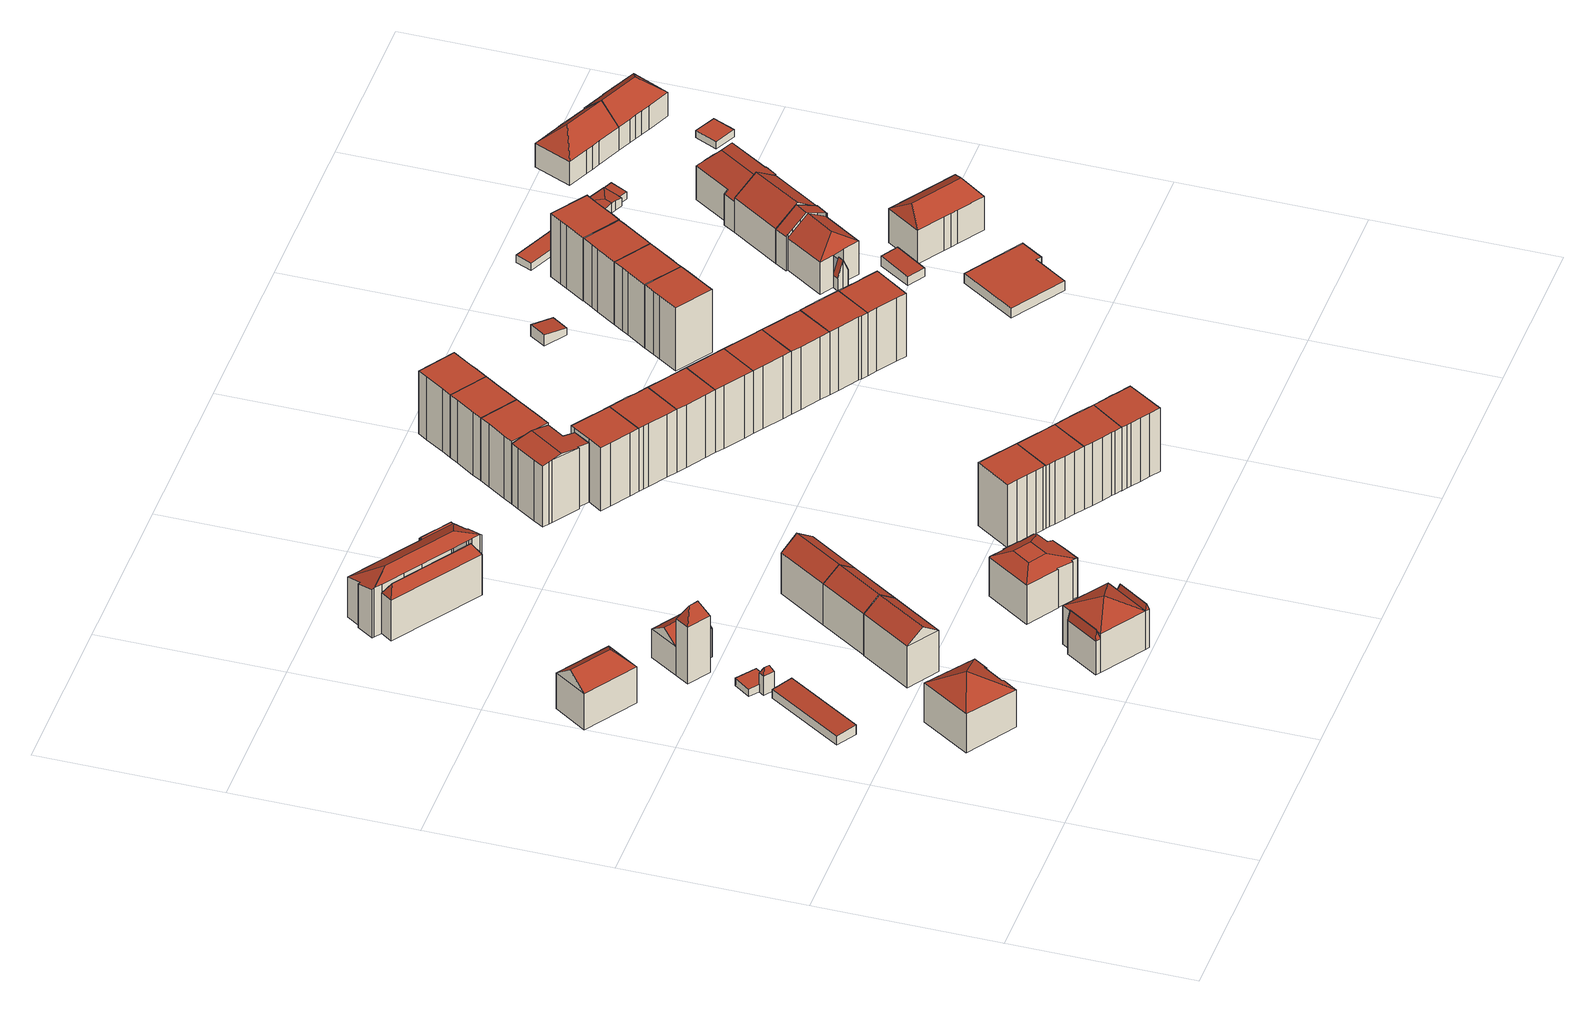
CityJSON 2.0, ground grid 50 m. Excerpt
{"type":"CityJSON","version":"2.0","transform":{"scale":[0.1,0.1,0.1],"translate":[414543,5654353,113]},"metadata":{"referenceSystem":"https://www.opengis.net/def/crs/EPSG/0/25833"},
"CityObjects":{
"building1":{"type":"Building","attributes":{"Dachtyp_tdc":"tdcFreeFormRoof","Gemeindeschluessel":14612000,"Dachneigung":30.9,"QualitaetDacherkennung":76,"Geometrietyp2DReferenz":"3000","measuredHeight":17.16,"function":"31001_9998","roofType":"5000"},"geometry":[{"type":"Solid","lod":"2","boundaries":[[[[0,1,2,3]],[[1,4,5,2]],[[4,6,7,5]],[[6,8,9,7]],[[8,10,11,9]],[[10,12,13,11]],[[12,14,15,13]],[[14,0,3,15]],[[16,14,12,10,8,6,4]],[[14,16,0]],[[16,1,0]],[[16,4,1]],[[3,2,5,7,9,11,13,15]]]],"semantics":{"surfaces":[{"type":"WallSurface"},{"type":"RoofSurface"},{"type":"GroundSurface"}],"values":[[0,0,0,0,0,0,0,0,1,1,1,1,2]]}}]},
"building2":{"type":"Building","attributes":{"Dachtyp_tdc":"tdcPolyFlatRoof","Gemeindeschluessel":14612000,"Dachneigung":4.41,"QualitaetDacherkennung":68,"Geometrietyp2DReferenz":"3000","measuredHeight":3.11,"function":"31001_2463","roofType":"2100"},"geometry":[{"type":"Solid","lod":"2","boundaries":[[[[17,18,19,20]],[[18,21,22,19]],[[21,23,24,22]],[[23,17,20,24]],[[23,21,18,17]],[[20,19,22,24]]]],"semantics":{"surfaces":[{"type":"WallSurface"},{"type":"RoofSurface"},{"type":"GroundSurface"}],"values":[[0,0,0,0,1,2]]}}]},
"building3":{"type":"Building","attributes":{"Dachtyp_tdc":"tdcHipAndGableRoof","Gemeindeschluessel":14612000,"Dachneigung":37.86,"QualitaetDacherkennung":74,"Geometrietyp2DReferenz":"3000","measuredHeight":15.41,"function":"31001_9998","roofType":"5000"},"geometry":[{"type":"Solid","lod":"2","boundaries":[[[[25,26,27,28]],[[26,29,30,27]],[[29,31,32,30]],[[31,25,28,32]],[[29,26,33]],[[28,27,30,32]],[[25,31,34]],[[26,25,34,33]],[[31,29,33,34]]]],"semantics":{"surfaces":[{"type":"WallSurface"},{"type":"RoofSurface"},{"type":"GroundSurface"}],"values":[[0,0,0,0,1,2,0,1,1]]}}]},
"building4":{"type":"Building","attributes":{"Gemeindeschluessel":14612000,"Geometrietyp2DReferenz":"3000","function":"31001_9998","roofType":"9999"},"children":["building4-1","building4-2"]},
"building4-1":{"type":"BuildingPart","attributes":{"Dachtyp_tdc":"tdcFreeFormRoof","Dachneigung":64.5,"QualitaetDacherkennung":13,"Geometrietyp2DReferenz":"3000","measuredHeight":7.84,"roofType":"5000"},"parents":["building4"],"geometry":[{"type":"MultiSurface","lod":"2","boundaries":[[[35,36,37,38,39]],[[36,40,41,37]],[[40,42,43,44,41]],[[45,42,40]],[[46,45,40,36]],[[46,36,35]],[[45,46,35,42]],[[38,37,41,44]]],"semantics":{"surfaces":[{"type":"WallSurface"},{"type":"RoofSurface"},{"type":"GroundSurface"}],"values":[0,0,0,1,1,1,1,2]}}]},
"building4-2":{"type":"BuildingPart","attributes":{"Dachtyp_tdc":"tdcPolyFlatRoof","Dachneigung":0,"QualitaetDacherkennung":71,"Geometrietyp2DReferenz":"3000","measuredHeight":2.32,"roofType":"1000"},"parents":["building4"],"geometry":[{"type":"MultiSurface","lod":"2","boundaries":[[[47,48,49,50]],[[47,51,43,39,48]],[[49,38,44,52,50]],[[48,39,38,49]],[[43,51,52,44]],[[51,47,50,52]]],"semantics":{"surfaces":[{"type":"WallSurface"},{"type":"RoofSurface"},{"type":"GroundSurface"}],"values":[0,1,2,0,0,0]}}]},
"building5":{"type":"Building","attributes":{"Dachtyp_tdc":"tdcGableRoof","Gemeindeschluessel":14612000,"Dachneigung":35.17,"QualitaetDacherkennung":90,"Geometrietyp2DReferenz":"3000","measuredHeight":16.55,"function":"31001_9998","roofType":"3100"},"geometry":[{"type":"Solid","lod":"2","boundaries":[[[[53,54,55,56]],[[54,57,58,55]],[[57,59,60,58]],[[59,53,56,60]],[[57,54,61]],[[53,59,62]],[[54,53,62,61]],[[59,57,61,62]],[[56,55,58,60]]]],"semantics":{"surfaces":[{"type":"WallSurface"},{"type":"RoofSurface"},{"type":"GroundSurface"}],"values":[[0,0,0,0,0,0,1,1,2]]}}]},
"building6":{"type":"Building","attributes":{"Gemeindeschluessel":14612000,"Geometrietyp2DReferenz":"3000","function":"31001_9998","roofType":"9999"},"children":["building6-1","building6-2"]},
"building6-1":{"type":"BuildingPart","attributes":{"Dachtyp_tdc":"tdcFreeFormRoof","Dachneigung":63.28,"QualitaetDacherkennung":1,"Geometrietyp2DReferenz":"3000","measuredHeight":21.97,"roofType":"5000"},"parents":["building6"],"geometry":[{"type":"MultiSurface","lod":"2","boundaries":[[[63,64,65,66,67]],[[64,68,69,65]],[[68,70,71,72,69]],[[73,70,68]],[[74,73,68,64]],[[74,64,63]],[[73,74,63,70]],[[66,65,69,72]]],"semantics":{"surfaces":[{"type":"WallSurface"},{"type":"RoofSurface"},{"type":"GroundSurface"}],"values":[0,0,0,1,1,1,1,2]}}]},
"building6-2":{"type":"BuildingPart","attributes":{"Dachtyp_tdc":"tdcGableRoof","Dachneigung":35.53,"QualitaetDacherkennung":65,"Geometrietyp2DReferenz":"3000","measuredHeight":12.2,"roofType":"3100"},"parents":["building6"],"geometry":[{"type":"MultiSurface","lod":"2","boundaries":[[[75,76,77,78]],[[76,67,66,77]],[[71,79,80,72]],[[79,75,78,80]],[[79,81,82,75]],[[67,76,82,81,71]],[[71,81,79]],[[75,82,76]],[[78,77,66,72,80]]],"semantics":{"surfaces":[{"type":"WallSurface"},{"type":"RoofSurface"},{"type":"GroundSurface"}],"values":[0,0,0,0,1,1,0,0,2]}}]},
"building7":{"type":"Building","attributes":{"Gemeindeschluessel":14612000,"Geometrietyp2DReferenz":"3000","function":"31001_9998","roofType":"9999"},"children":["building7-1","building7-2","building7-3"]},
"building7-1":{"type":"BuildingPart","attributes":{"Dachtyp_tdc":"tdcFreeFormRoof","Dachneigung":71.12,"QualitaetDacherkennung":25,"Geometrietyp2DReferenz":"3000","measuredHeight":13.66,"roofType":"5000"},"parents":["building7"],"geometry":[{"type":"MultiSurface","lod":"2","boundaries":[[[83,84,85,86]],[[84,87,88,85]],[[89,83,86,90]],[[91,87,84]],[[92,91,84,83]],[[83,89,93,92]],[[93,87,91,92]],[[93,89,87]],[[86,85,88,90]]],"semantics":{"surfaces":[{"type":"WallSurface"},{"type":"RoofSurface"},{"type":"GroundSurface"}],"values":[0,0,0,1,1,1,1,0,2]}}]},
"building7-2":{"type":"BuildingPart","attributes":{"Dachtyp_tdc":"tdcTentRoof","Dachneigung":28.01,"QualitaetDacherkennung":53,"Geometrietyp2DReferenz":"3000","measuredHeight":15.88,"roofType":"3500"},"parents":["building7"],"geometry":[{"type":"MultiSurface","lod":"2","boundaries":[[[94,95,96,97]],[[95,89,90,96]],[[98,99,100,88,87]],[[101,102,103,104,105]],[[102,94,97,103]],[[94,102,106]],[[89,95,94,106,87]],[[98,87,106]],[[102,101,98,106]],[[97,96,90,88,100,104,103]]],"semantics":{"surfaces":[{"type":"WallSurface"},{"type":"RoofSurface"},{"type":"GroundSurface"}],"values":[0,0,0,0,0,1,1,1,1,2]}}]},
"building7-3":{"type":"BuildingPart","attributes":{"Dachtyp_tdc":"tdcFreeFormRoof","Dachneigung":73.99,"QualitaetDacherkennung":25,"Geometrietyp2DReferenz":"3000","measuredHeight":13.29,"roofType":"5000"},"parents":["building7"],"geometry":[{"type":"MultiSurface","lod":"2","boundaries":[[[107,108,109,110]],[[108,105,104,109]],[[99,107,110,100]],[[111,112,99,105]],[[111,105,108]],[[112,111,108,107]],[[112,107,99]],[[110,109,104,100]]],"semantics":{"surfaces":[{"type":"WallSurface"},{"type":"RoofSurface"},{"type":"GroundSurface"}],"values":[0,0,0,1,0,1,1,2]}}]},
"building8":{"type":"Building","attributes":{"Dachtyp_tdc":"tdcGableRoof","Gemeindeschluessel":14612000,"Dachneigung":35.35,"QualitaetDacherkennung":90,"Geometrietyp2DReferenz":"3000","measuredHeight":16.43,"function":"31001_9998","roofType":"3100"},"geometry":[{"type":"Solid","lod":"2","boundaries":[[[[113,53,114,115]],[[53,59,116,114]],[[59,117,118,116]],[[117,113,115,118]],[[59,53,62]],[[113,117,119]],[[53,113,119,62]],[[117,59,62,119]],[[115,114,116,118]]]],"semantics":{"surfaces":[{"type":"WallSurface"},{"type":"RoofSurface"},{"type":"GroundSurface"}],"values":[[0,0,0,0,0,0,1,1,2]]}}]},
"building9":{"type":"Building","attributes":{"Dachtyp_tdc":"tdcGableRoof","Gemeindeschluessel":14612000,"Dachneigung":35.23,"QualitaetDacherkennung":90,"Geometrietyp2DReferenz":"3000","measuredHeight":16.43,"function":"31001_9998","roofType":"3100"},"geometry":[{"type":"Solid","lod":"2","boundaries":[[[[120,121,122,118]],[[121,123,124,122]],[[123,113,115,124]],[[113,120,118,115]],[[123,121,125]],[[120,113,119]],[[121,120,119,125]],[[113,123,125,119]],[[118,122,124,115]]]],"semantics":{"surfaces":[{"type":"WallSurface"},{"type":"RoofSurface"},{"type":"GroundSurface"}],"values":[[0,0,0,0,0,0,1,1,2]]}}]},
"building10":{"type":"Building","attributes":{"Gemeindeschluessel":14612000,"Geometrietyp2DReferenz":"3000","function":"31001_9998","roofType":"9999"},"children":["building10-1","building10-2","building10-3"]},
"building10-1":{"type":"BuildingPart","attributes":{"Dachtyp_tdc":"tdcFreeFormRoof","Dachneigung":58.66,"QualitaetDacherkennung":18,"Geometrietyp2DReferenz":"3000","measuredHeight":15.72,"roofType":"5000"},"parents":["building10"],"geometry":[{"type":"MultiSurface","lod":"2","boundaries":[[[126,127,128,129]],[[130,131,132,133]],[[131,126,129,132]],[[134,135,130,127]],[[134,127,126]],[[135,134,126,131]],[[135,131,130]],[[129,128,133,132]]],"semantics":{"surfaces":[{"type":"WallSurface"},{"type":"RoofSurface"},{"type":"GroundSurface"}],"values":[0,0,0,1,1,1,1,2]}}]},
"building10-2":{"type":"BuildingPart","attributes":{"Dachtyp_tdc":"tdcHipRoof","Dachneigung":34.1,"QualitaetDacherkennung":52,"Geometrietyp2DReferenz":"3000","measuredHeight":17.31,"roofType":"3200"},"parents":["building10"],"geometry":[{"type":"MultiSurface","lod":"2","boundaries":[[[136,128,127]],[[136,137,138,128]],[[137,139,140,138]],[[139,141,142,140]],[[141,143,144,142]],[[143,145,146,144]],[[145,147,148,146]],[[147,149,150,151,148]],[[152,153,154,155,156]],[[153,157,158,154]],[[157,159,160,158]],[[159,161,162,160]],[[161,163,133,162]],[[163,130,133]],[[161,159,157,153,152,164]],[[145,143,141,139,137,165]],[[152,149,147,145,165,164]],[[137,136,163,161,164,165]],[[128,138,140,142,144,146,148,151,155,154,158,160,162,133]]],"semantics":{"surfaces":[{"type":"WallSurface"},{"type":"RoofSurface"},{"type":"GroundSurface"}],"values":[0,0,0,0,0,0,0,0,0,0,0,0,0,0,1,1,1,1,2]}}]},
"building10-3":{"type":"BuildingPart","attributes":{"Dachtyp_tdc":"tdcFreeFormRoof","Dachneigung":36.87,"QualitaetDacherkennung":16,"Geometrietyp2DReferenz":"3000","measuredHeight":12.65,"roofType":"5000"},"parents":["building10"],"geometry":[{"type":"MultiSurface","lod":"2","boundaries":[[[166,167,168,169]],[[167,156,155,168]],[[150,166,169,151]],[[156,167,170]],[[167,166,171,170]],[[166,150,171]],[[150,156,170,171]],[[169,168,155,151]]],"semantics":{"surfaces":[{"type":"WallSurface"},{"type":"RoofSurface"},{"type":"GroundSurface"}],"values":[0,0,0,1,1,1,1,2]}}]},
"building11":{"type":"Building","attributes":{"Dachtyp_tdc":"tdcFreeFormRoof","Gemeindeschluessel":14612000,"Dachneigung":19.1,"QualitaetDacherkennung":77,"Geometrietyp2DReferenz":"3000","measuredHeight":14.37,"function":"31001_9998","roofType":"5000"},"geometry":[{"type":"Solid","lod":"2","boundaries":[[[[172,173,174,175]],[[173,176,177,174]],[[176,178,179,177]],[[178,180,181,179]],[[180,182,183,181]],[[182,184,185,183]],[[184,186,187,185]],[[186,188,189,187]],[[188,190,191,189]],[[190,192,193,191]],[[192,194,195,193]],[[194,196,197,195]],[[196,198,199,197]],[[198,200,201,199]],[[200,172,175,201]],[[194,202,203,204,172,200,198,196]],[[205,206,173,172,204]],[[207,184,182,180,178,176,206,205,208]],[[186,207,208,203,202,192,190,188]],[[203,208,205,204]],[[186,184,207]],[[194,192,202]],[[176,173,206]],[[175,174,177,179,181,183,185,187,189,191,193,195,197,199,201]]]],"semantics":{"surfaces":[{"type":"WallSurface"},{"type":"RoofSurface"},{"type":"GroundSurface"}],"values":[[0,0,0,0,0,0,0,0,0,0,0,0,0,0,0,1,1,1,1,1,0,0,0,2]]}}]},
"building12":{"type":"Building","attributes":{"Dachtyp_tdc":"tdcPolyFlatRoof","Gemeindeschluessel":14612000,"Dachneigung":0,"QualitaetDacherkennung":65,"Geometrietyp2DReferenz":"3000","measuredHeight":19.7,"function":"31001_9998","roofType":"1000"},"geometry":[{"type":"Solid","lod":"2","boundaries":[[[[209,210,211,212]],[[210,213,214,211]],[[213,215,216,214]],[[215,217,218,216]],[[217,219,220,218]],[[219,221,222,220]],[[221,223,224,222]],[[223,225,226,224]],[[225,227,228,226]],[[227,209,212,228]],[[227,225,223,221,219,217,215,213,210,209]],[[212,211,214,216,218,220,222,224,226,228]]]],"semantics":{"surfaces":[{"type":"WallSurface"},{"type":"RoofSurface"},{"type":"GroundSurface"}],"values":[[0,0,0,0,0,0,0,0,0,0,1,2]]}}]},
"building13":{"type":"Building","attributes":{"Dachtyp_tdc":"tdcFreeFormRoof","Gemeindeschluessel":14612000,"Dachneigung":10.05,"QualitaetDacherkennung":25,"Geometrietyp2DReferenz":"3000","measuredHeight":19.95,"function":"31001_9998","roofType":"5000"},"geometry":[{"type":"Solid","lod":"2","boundaries":[[[[229,230,231,232]],[[230,233,234,231]],[[233,235,236,234]],[[235,237,238,236]],[[237,239,240,238]],[[239,241,242,240]],[[241,243,244,242]],[[243,245,246,244]],[[245,247,248,246]],[[247,249,250,248]],[[249,251,252,250]],[[251,229,232,252]],[[251,249,253,254,235,233,230,229]],[[253,247,245,243,241,239,237,254]],[[237,235,254]],[[249,247,253]],[[232,231,234,236,238,240,242,244,246,248,250,252]]]],"semantics":{"surfaces":[{"type":"WallSurface"},{"type":"RoofSurface"},{"type":"GroundSurface"}],"values":[[0,0,0,0,0,0,0,0,0,0,0,0,1,1,0,0,2]]}}]},
"building14":{"type":"Building","attributes":{"Dachtyp_tdc":"tdcPolyFlatRoof","Gemeindeschluessel":14612000,"Dachneigung":0,"QualitaetDacherkennung":62,"Geometrietyp2DReferenz":"3000","measuredHeight":19.64,"function":"31001_9998","roofType":"1000"},"geometry":[{"type":"Solid","lod":"2","boundaries":[[[[255,256,257,258]],[[256,259,260,257]],[[259,261,262,260]],[[261,263,264,262]],[[263,265,212,264]],[[265,266,228,212]],[[266,267,268,228]],[[267,269,270,268]],[[269,271,272,270]],[[271,255,258,272]],[[271,269,267,266,265,263,261,259,256,255]],[[258,257,260,262,264,212,228,268,270,272]]]],"semantics":{"surfaces":[{"type":"WallSurface"},{"type":"RoofSurface"},{"type":"GroundSurface"}],"values":[[0,0,0,0,0,0,0,0,0,0,1,2]]}}]},
"building15":{"type":"Building","attributes":{"Dachtyp_tdc":"tdcPolyFlatRoof","Gemeindeschluessel":14612000,"Dachneigung":0,"QualitaetDacherkennung":49,"Geometrietyp2DReferenz":"3000","measuredHeight":19.67,"function":"31001_9998","roofType":"1000"},"geometry":[{"type":"Solid","lod":"2","boundaries":[[[[273,274,231,275]],[[274,276,232,231]],[[276,277,278,232]],[[277,279,280,278]],[[279,281,282,280]],[[281,283,284,282]],[[283,285,286,284]],[[285,287,288,286]],[[287,289,290,288]],[[289,273,275,290]],[[289,287,285,283,281,279,277,276,274,273]],[[275,231,232,278,280,282,284,286,288,290]]]],"semantics":{"surfaces":[{"type":"WallSurface"},{"type":"RoofSurface"},{"type":"GroundSurface"}],"values":[[0,0,0,0,0,0,0,0,0,0,1,2]]}}]},
"building16":{"type":"Building","attributes":{"Dachtyp_tdc":"tdcPolyFlatRoof","Gemeindeschluessel":14612000,"Dachneigung":0,"QualitaetDacherkennung":61,"Geometrietyp2DReferenz":"3000","measuredHeight":19.67,"function":"31001_9998","roofType":"1000"},"geometry":[{"type":"Solid","lod":"2","boundaries":[[[[291,292,293,294]],[[292,295,296,293]],[[295,297,298,296]],[[297,299,300,298]],[[299,255,301,300]],[[255,271,302,301]],[[271,303,304,302]],[[303,305,306,304]],[[305,307,308,306]],[[307,291,294,308]],[[307,305,303,271,255,299,297,295,292,291]],[[294,293,296,298,300,301,302,304,306,308]]]],"semantics":{"surfaces":[{"type":"WallSurface"},{"type":"RoofSurface"},{"type":"GroundSurface"}],"values":[[0,0,0,0,0,0,0,0,0,0,1,2]]}}]},
"building17":{"type":"Building","attributes":{"Dachtyp_tdc":"tdcPolyFlatRoof","Gemeindeschluessel":14612000,"Dachneigung":0,"QualitaetDacherkennung":58,"Geometrietyp2DReferenz":"3000","measuredHeight":19.57,"function":"31001_9998","roofType":"1000"},"geometry":[{"type":"Solid","lod":"2","boundaries":[[[[309,310,311,312]],[[310,313,250,311]],[[313,314,248,250]],[[314,315,316,248]],[[315,317,318,316]],[[317,319,320,318]],[[319,309,312,320]],[[319,317,315,314,313,310,309]],[[312,311,250,248,316,318,320]]]],"semantics":{"surfaces":[{"type":"WallSurface"},{"type":"RoofSurface"},{"type":"GroundSurface"}],"values":[[0,0,0,0,0,0,0,1,2]]}}]},
"building18":{"type":"Building","attributes":{"Dachtyp_tdc":"tdcPolyFlatRoof","Gemeindeschluessel":14612000,"Dachneigung":0,"QualitaetDacherkennung":48,"Geometrietyp2DReferenz":"3000","measuredHeight":19.56,"function":"31001_9998","roofType":"1000"},"geometry":[{"type":"Solid","lod":"2","boundaries":[[[[321,322,323,324]],[[322,325,326,323]],[[325,327,328,326]],[[327,285,286,328]],[[285,283,284,286]],[[283,329,330,284]],[[329,331,332,330]],[[331,333,334,332]],[[333,321,324,334]],[[333,331,329,283,285,327,325,322,321]],[[324,323,326,328,286,284,330,332,334]]]],"semantics":{"surfaces":[{"type":"WallSurface"},{"type":"RoofSurface"},{"type":"GroundSurface"}],"values":[[0,0,0,0,0,0,0,0,0,1,2]]}}]},
"building19":{"type":"Building","attributes":{"Dachtyp_tdc":"tdcPolyFlatRoof","Gemeindeschluessel":14612000,"Dachneigung":0,"QualitaetDacherkennung":61,"Geometrietyp2DReferenz":"3000","measuredHeight":19.83,"function":"31001_9998","roofType":"1000"},"geometry":[{"type":"Solid","lod":"2","boundaries":[[[[291,307,335,336]],[[307,337,338,335]],[[337,339,340,338]],[[339,341,342,340]],[[341,343,344,342]],[[343,345,346,344]],[[345,347,348,346]],[[347,349,350,348]],[[349,351,352,350]],[[351,353,354,352]],[[353,291,336,354]],[[353,351,349,347,345,343,341,339,337,307,291]],[[336,335,338,340,342,344,346,348,350,352,354]]]],"semantics":{"surfaces":[{"type":"WallSurface"},{"type":"RoofSurface"},{"type":"GroundSurface"}],"values":[[0,0,0,0,0,0,0,0,0,0,0,1,2]]}}]},
"building20":{"type":"Building","attributes":{"Dachtyp_tdc":"tdcPolyFlatRoof","Gemeindeschluessel":14612000,"Dachneigung":0,"QualitaetDacherkennung":58,"Geometrietyp2DReferenz":"3000","measuredHeight":19.54,"function":"31001_9998","roofType":"1000"},"geometry":[{"type":"Solid","lod":"2","boundaries":[[[[309,319,320,312]],[[319,355,356,320]],[[355,357,358,356]],[[357,359,360,358]],[[359,361,362,360]],[[361,363,364,362]],[[363,365,366,364]],[[365,309,312,366]],[[365,363,361,359,357,355,319,309]],[[312,320,356,358,360,362,364,366]]]],"semantics":{"surfaces":[{"type":"WallSurface"},{"type":"RoofSurface"},{"type":"GroundSurface"}],"values":[[0,0,0,0,0,0,0,0,1,2]]}}]},
"building21":{"type":"Building","attributes":{"Dachtyp_tdc":"tdcPolyFlatRoof","Gemeindeschluessel":14612000,"Dachneigung":0,"QualitaetDacherkennung":50,"Geometrietyp2DReferenz":"3000","measuredHeight":19.57,"function":"31001_9998","roofType":"1000"},"geometry":[{"type":"Solid","lod":"2","boundaries":[[[[367,368,369,370]],[[368,371,372,369]],[[371,321,324,372]],[[321,333,334,324]],[[333,373,374,334]],[[373,375,376,374]],[[375,377,378,376]],[[377,367,370,378]],[[377,375,373,333,321,371,368,367]],[[370,369,372,324,334,374,376,378]]]],"semantics":{"surfaces":[{"type":"WallSurface"},{"type":"RoofSurface"},{"type":"GroundSurface"}],"values":[[0,0,0,0,0,0,0,0,1,2]]}}]},
"building22":{"type":"Building","attributes":{"Dachtyp_tdc":"tdcPolyFlatRoof","Gemeindeschluessel":14612000,"Dachneigung":0,"QualitaetDacherkennung":61,"Geometrietyp2DReferenz":"3000","measuredHeight":19.61,"function":"31001_9998","roofType":"1000"},"geometry":[{"type":"Solid","lod":"2","boundaries":[[[[361,359,360,362]],[[359,379,380,360]],[[379,381,382,380]],[[381,383,384,382]],[[383,385,386,384]],[[385,387,388,386]],[[387,389,390,388]],[[389,361,362,390]],[[389,387,385,383,381,379,359,361]],[[362,360,380,382,384,386,388,390]]]],"semantics":{"surfaces":[{"type":"WallSurface"},{"type":"RoofSurface"},{"type":"GroundSurface"}],"values":[[0,0,0,0,0,0,0,0,1,2]]}}]},
"building23":{"type":"Building","attributes":{"Dachtyp_tdc":"tdcPolyFlatRoof","Gemeindeschluessel":14612000,"Dachneigung":0,"QualitaetDacherkennung":41,"Geometrietyp2DReferenz":"3000","measuredHeight":19.56,"function":"31001_9998","roofType":"1000"},"geometry":[{"type":"Solid","lod":"2","boundaries":[[[[391,392,393,394]],[[392,367,370,393]],[[367,377,378,370]],[[377,395,396,378]],[[395,397,398,396]],[[397,399,400,398]],[[399,401,402,400]],[[401,391,394,402]],[[401,399,397,395,377,367,392,391]],[[394,393,370,378,396,398,400,402]]]],"semantics":{"surfaces":[{"type":"WallSurface"},{"type":"RoofSurface"},{"type":"GroundSurface"}],"values":[[0,0,0,0,0,0,0,0,1,2]]}}]},
"building24":{"type":"Building","attributes":{"Dachtyp_tdc":"tdcPolyFlatRoof","Gemeindeschluessel":14612000,"Dachneigung":0,"QualitaetDacherkennung":51,"Geometrietyp2DReferenz":"3000","measuredHeight":19.66,"function":"31001_9998","roofType":"1000"},"geometry":[{"type":"Solid","lod":"2","boundaries":[[[[403,404,405,406]],[[404,401,402,405]],[[401,399,400,402]],[[399,407,408,400]],[[407,409,410,408]],[[409,411,412,410]],[[411,413,414,412]],[[413,403,406,414]],[[413,411,409,407,399,401,404,403]],[[406,405,402,400,408,410,412,414]]]],"semantics":{"surfaces":[{"type":"WallSurface"},{"type":"RoofSurface"},{"type":"GroundSurface"}],"values":[[0,0,0,0,0,0,0,0,1,2]]}}]},
"building25":{"type":"Building","attributes":{"Dachtyp_tdc":"tdcPolyFlatRoof","Gemeindeschluessel":14612000,"Dachneigung":0,"QualitaetDacherkennung":59,"Geometrietyp2DReferenz":"3000","measuredHeight":19.66,"function":"31001_9998","roofType":"1000"},"geometry":[{"type":"Solid","lod":"2","boundaries":[[[[415,416,417,418]],[[416,419,420,417]],[[419,413,414,420]],[[413,411,412,414]],[[411,421,422,412]],[[421,423,424,422]],[[423,425,426,424]],[[425,415,418,426]],[[425,423,421,411,413,419,416,415]],[[418,417,420,414,412,422,424,426]]]],"semantics":{"surfaces":[{"type":"WallSurface"},{"type":"RoofSurface"},{"type":"GroundSurface"}],"values":[[0,0,0,0,0,0,0,0,1,2]]}}]},
"building26":{"type":"Building","attributes":{"Dachtyp_tdc":"tdcPolyFlatRoof","Gemeindeschluessel":14612000,"Dachneigung":0,"QualitaetDacherkennung":60,"Geometrietyp2DReferenz":"3000","measuredHeight":19.7,"function":"31001_9998","roofType":"1000"},"geometry":[{"type":"Solid","lod":"2","boundaries":[[[[427,428,429,430]],[[428,431,432,429]],[[431,433,434,432]],[[433,435,418,434]],[[435,436,426,418]],[[436,437,438,426]],[[437,439,440,438]],[[439,441,442,440]],[[441,427,430,442]],[[441,439,437,436,435,433,431,428,427]],[[430,429,432,434,418,426,438,440,442]]]],"semantics":{"surfaces":[{"type":"WallSurface"},{"type":"RoofSurface"},{"type":"GroundSurface"}],"values":[[0,0,0,0,0,0,0,0,0,1,2]]}}]},
"building27":{"type":"Building","attributes":{"Dachtyp_tdc":"tdcPolyFlatRoof","Gemeindeschluessel":14612000,"Dachneigung":0,"QualitaetDacherkennung":63,"Geometrietyp2DReferenz":"3000","measuredHeight":19.67,"function":"31001_9998","roofType":"1000"},"geometry":[{"type":"Solid","lod":"2","boundaries":[[[[427,441,442,430]],[[441,443,444,442]],[[443,445,446,444]],[[445,447,448,446]],[[447,449,450,448]],[[449,451,452,450]],[[451,453,454,452]],[[453,427,430,454]],[[453,451,449,447,445,443,441,427]],[[430,442,444,446,448,450,452,454]]]],"semantics":{"surfaces":[{"type":"WallSurface"},{"type":"RoofSurface"},{"type":"GroundSurface"}],"values":[[0,0,0,0,0,0,0,0,1,2]]}}]},
"building28":{"type":"Building","attributes":{"Dachtyp_tdc":"tdcPolyFlatRoof","Gemeindeschluessel":14612000,"Dachneigung":0,"QualitaetDacherkennung":55,"Geometrietyp2DReferenz":"3000","measuredHeight":19.62,"function":"31001_9998","roofType":"1000"},"geometry":[{"type":"Solid","lod":"2","boundaries":[[[[455,456,457,458]],[[456,459,460,457]],[[459,461,462,460]],[[461,463,464,462]],[[463,465,466,464]],[[465,467,468,466]],[[467,469,470,468]],[[469,455,458,470]],[[458,457,460,462,464,466,468,470]],[[469,467,465,463,461,459,456,455]]]],"semantics":{"surfaces":[{"type":"WallSurface"},{"type":"GroundSurface"},{"type":"RoofSurface"}],"values":[[0,0,0,0,0,0,0,0,1,2]]}}]},
"building29":{"type":"Building","attributes":{"Dachtyp_tdc":"tdcPolyFlatRoof","Gemeindeschluessel":14612000,"Dachneigung":10.5,"QualitaetDacherkennung":57,"Geometrietyp2DReferenz":"3000","measuredHeight":3.44,"function":"31001_9998","roofType":"2100"},"geometry":[{"type":"Solid","lod":"2","boundaries":[[[[471,472,473,474]],[[472,475,476,473]],[[475,477,478,476]],[[477,471,474,478]],[[477,475,472,471]],[[474,473,476,478]]]],"semantics":{"surfaces":[{"type":"WallSurface"},{"type":"RoofSurface"},{"type":"GroundSurface"}],"values":[[0,0,0,0,1,2]]}}]},
"building30":{"type":"Building","attributes":{"Dachtyp_tdc":"tdcPolyFlatRoof","Gemeindeschluessel":14612000,"Dachneigung":0,"QualitaetDacherkennung":57,"Geometrietyp2DReferenz":"3000","measuredHeight":19.58,"function":"31001_9998","roofType":"1000"},"geometry":[{"type":"Solid","lod":"2","boundaries":[[[[479,480,481,464]],[[480,482,483,481]],[[482,484,485,483]],[[484,486,487,485]],[[486,488,489,487]],[[488,490,491,489]],[[490,492,493,491]],[[492,494,466,493]],[[494,479,464,466]],[[494,492,490,488,486,484,482,480,479]],[[464,481,483,485,487,489,491,493,466]]]],"semantics":{"surfaces":[{"type":"WallSurface"},{"type":"RoofSurface"},{"type":"GroundSurface"}],"values":[[0,0,0,0,0,0,0,0,0,1,2]]}}]},
"building31":{"type":"Building","attributes":{"Dachtyp_tdc":"tdcPolyFlatRoof","Gemeindeschluessel":14612000,"Dachneigung":0,"QualitaetDacherkennung":59,"Geometrietyp2DReferenz":"3000","measuredHeight":19.57,"function":"31001_9998","roofType":"1000"},"geometry":[{"type":"Solid","lod":"2","boundaries":[[[[484,495,496,497]],[[495,498,499,496]],[[498,500,501,499]],[[500,502,503,501]],[[502,504,505,503]],[[504,506,507,505]],[[506,508,509,507]],[[508,486,510,509]],[[486,484,497,510]],[[486,508,506,504,502,500,498,495,484]],[[497,496,499,501,503,505,507,509,510]]]],"semantics":{"surfaces":[{"type":"WallSurface"},{"type":"RoofSurface"},{"type":"GroundSurface"}],"values":[[0,0,0,0,0,0,0,0,0,1,2]]}}]},
"building32":{"type":"Building","attributes":{"Dachtyp_tdc":"tdcPolyFlatRoof","Gemeindeschluessel":14612000,"Dachneigung":0,"QualitaetDacherkennung":17,"Geometrietyp2DReferenz":"3000","measuredHeight":3,"function":"31001_9998","roofType":"1000"},"geometry":[{"type":"Solid","lod":"2","boundaries":[[[[511,512,513,514]],[[512,515,516,513]],[[515,517,518,516]],[[517,519,520,518]],[[519,521,522,520]],[[521,511,514,522]],[[521,519,517,515,512,511]],[[514,513,516,518,520,522]]]],"semantics":{"surfaces":[{"type":"WallSurface"},{"type":"RoofSurface"},{"type":"GroundSurface"}],"values":[[0,0,0,0,0,0,1,2]]}}]},
"building33":{"type":"Building","attributes":{"Dachtyp_tdc":"tdcPolyFlatRoof","Gemeindeschluessel":14612000,"Dachneigung":0,"QualitaetDacherkennung":49,"Geometrietyp2DReferenz":"3000","measuredHeight":19.77,"function":"31001_9998","roofType":"1000"},"geometry":[{"type":"Solid","lod":"2","boundaries":[[[[523,524,525,526]],[[524,527,528,525]],[[527,529,530,528]],[[529,531,532,530]],[[531,533,534,532]],[[533,535,536,534]],[[535,537,538,536]],[[537,523,526,538]],[[537,535,533,531,529,527,524,523]],[[526,525,528,530,532,534,536,538]]]],"semantics":{"surfaces":[{"type":"WallSurface"},{"type":"RoofSurface"},{"type":"GroundSurface"}],"values":[[0,0,0,0,0,0,0,0,1,2]]}}]},
"building34":{"type":"Building","attributes":{"Dachtyp_tdc":"tdcPolyFlatRoof","Gemeindeschluessel":14612000,"Dachneigung":2.81,"QualitaetDacherkennung":71,"Geometrietyp2DReferenz":"3000","measuredHeight":3.11,"function":"31001_9998","roofType":"2100"},"geometry":[{"type":"Solid","lod":"2","boundaries":[[[[539,540,541,542]],[[540,543,544,541]],[[543,545,546,544]],[[545,539,542,546]],[[545,543,540,539]],[[542,541,544,546]]]],"semantics":{"surfaces":[{"type":"WallSurface"},{"type":"RoofSurface"},{"type":"GroundSurface"}],"values":[[0,0,0,0,1,2]]}}]},
"building35":{"type":"Building","attributes":{"Gemeindeschluessel":14612000,"Geometrietyp2DReferenz":"3000","function":"31001_9998","roofType":"9999"},"children":["building35-1","building35-2","building35-3"]},
"building35-1":{"type":"BuildingPart","attributes":{"Dachtyp_tdc":"tdcGableRoof","Dachneigung":34.51,"QualitaetDacherkennung":45,"Geometrietyp2DReferenz":"3000","measuredHeight":15.08,"roofType":"3100"},"parents":["building35"],"geometry":[{"type":"MultiSurface","lod":"2","boundaries":[[[547,548,549,550]],[[548,551,552,549]],[[551,553,554,552]],[[553,555,556,554]],[[555,557,558,556]],[[557,559,558]],[[560,561,562]],[[560,547,550,561]],[[563,557,555,553,551]],[[551,548,547,560,563]],[[550,549,552,554,556,558,564,565,561]]],"semantics":{"surfaces":[{"type":"WallSurface"},{"type":"RoofSurface"},{"type":"GroundSurface"}],"values":[0,0,0,0,0,0,0,0,1,1,2]}}]},
"building35-2":{"type":"BuildingPart","attributes":{"Dachtyp_tdc":"tdcHipAndGableRoof","Dachneigung":35.28,"QualitaetDacherkennung":58,"Geometrietyp2DReferenz":"3000","measuredHeight":14.42,"roofType":"5000"},"parents":["building35"],"geometry":[{"type":"MultiSurface","lod":"2","boundaries":[[[559,566,567,558]],[[566,568,569,570,567]],[[571,572,573,574,575]],[[572,562,561,573]],[[572,571,568,566,576]],[[566,559,577,576]],[[577,578,562,572,576]],[[564,558,567,570,579,574,573,561,565]]],"semantics":{"surfaces":[{"type":"WallSurface"},{"type":"RoofSurface"},{"type":"GroundSurface"}],"values":[0,0,0,0,1,1,1,2]}}]},
"building35-3":{"type":"BuildingPart","attributes":{"Dachtyp_tdc":"tdcGableRoof","Dachneigung":69.49,"QualitaetDacherkennung":11,"Geometrietyp2DReferenz":"3000","measuredHeight":8.55,"roofType":"3100"},"parents":["building35"],"geometry":[{"type":"MultiSurface","lod":"2","boundaries":[[[580,575,574,581]],[[582,583,569,584]],[[584,575,580,582]],[[579,570,585,586,581,574]],[[569,583,585,570]],[[583,582,586,585]],[[582,580,581,586]]],"semantics":{"surfaces":[{"type":"WallSurface"},{"type":"RoofSurface"},{"type":"GroundSurface"}],"values":[0,1,1,2,0,0,0]}}]},
"building36":{"type":"Building","attributes":{"Dachtyp_tdc":"tdcPolyFlatRoof","Gemeindeschluessel":14612000,"Dachneigung":2.96,"QualitaetDacherkennung":83,"Geometrietyp2DReferenz":"3000","measuredHeight":2.47,"function":"31001_2463","roofType":"2100"},"geometry":[{"type":"Solid","lod":"2","boundaries":[[[[587,588,589,590]],[[588,591,592,589]],[[591,593,594,592]],[[593,587,590,594]],[[593,591,588,587]],[[590,589,592,594]]]],"semantics":{"surfaces":[{"type":"WallSurface"},{"type":"RoofSurface"},{"type":"GroundSurface"}],"values":[[0,0,0,0,1,2]]}}]},
"building37":{"type":"Building","attributes":{"Dachtyp_tdc":"tdcGableRoof","Gemeindeschluessel":14612000,"Dachneigung":34.31,"QualitaetDacherkennung":73,"Geometrietyp2DReferenz":"3000","measuredHeight":15.48,"function":"31001_9998","roofType":"3100"},"geometry":[{"type":"Solid","lod":"2","boundaries":[[[[595,596,554,597]],[[596,598,549,554]],[[598,599,600,549]],[[599,595,597,600]],[[598,596,601]],[[595,599,602]],[[596,595,602,601]],[[599,598,601,602]],[[597,554,549,600]]]],"semantics":{"surfaces":[{"type":"WallSurface"},{"type":"RoofSurface"},{"type":"GroundSurface"}],"values":[[0,0,0,0,0,0,1,1,2]]}}]},
"building38":{"type":"Building","attributes":{"Dachtyp_tdc":"tdcFreeFormRoof","Gemeindeschluessel":14612000,"Dachneigung":34.15,"QualitaetDacherkennung":85,"Geometrietyp2DReferenz":"3000","measuredHeight":14.3,"function":"31001_9998","roofType":"5000"},"geometry":[{"type":"Solid","lod":"2","boundaries":[[[[603,604,605]],[[606,607,608]],[[604,603,607,606]],[[605,604,606,608,609,610,611]],[[612,613,614,615,616,617,618]],[[608,607,613,612]],[[607,603,614,613]],[[603,605,615,614]],[[605,611,616,615]],[[611,610,617,616]],[[610,609,618,617]],[[609,608,612,618]]]],"semantics":{"surfaces":[{"type":"RoofSurface"},{"type":"GroundSurface"},{"type":"WallSurface"}],"values":[[0,0,0,0,1,2,2,2,2,2,2,2]]}}]},
"building39":{"type":"Building","attributes":{"Dachtyp_tdc":"tdcHipAndGableRoof","Gemeindeschluessel":14612000,"Dachneigung":34.46,"QualitaetDacherkennung":38,"Geometrietyp2DReferenz":"3000","measuredHeight":14.22,"function":"31001_9998","roofType":"5000"},"geometry":[{"type":"Solid","lod":"2","boundaries":[[[[619,620,600,621]],[[620,622,623,600]],[[622,624,625,623]],[[624,626,627,625]],[[626,628,629,627]],[[628,630,631,629]],[[630,632,633,631]],[[632,634,635,633]],[[634,636,637,635]],[[636,638,639,637]],[[638,640,641,639]],[[640,642,597,641]],[[636,634,632,630,628,626,643]],[[626,624,622,620,619,643]],[[619,642,640,638,636,643]],[[597,621,600,623,625,627,629,631,633,635,637,639,641]],[[642,619,621,597]]]],"semantics":{"surfaces":[{"type":"WallSurface"},{"type":"RoofSurface"},{"type":"GroundSurface"}],"values":[[0,0,0,0,0,0,0,0,0,0,0,0,1,1,1,2,0]]}}]},
"building40":{"type":"Building","attributes":{"Gemeindeschluessel":14612000,"Geometrietyp2DReferenz":"3000","function":"31001_9998","roofType":"9999"},"children":["building40-1","building40-2"]},
"building40-1":{"type":"BuildingPart","attributes":{"Dachtyp_tdc":"tdcHipAndGableRoof","Dachneigung":10.34,"QualitaetDacherkennung":84,"Geometrietyp2DReferenz":"3000","measuredHeight":3.21,"roofType":"5000"},"parents":["building40"],"geometry":[{"type":"MultiSurface","lod":"2","boundaries":[[[644,645,646,647]],[[645,648,649,646]],[[648,650,651,649]],[[650,652,653,651]],[[652,654,655,656,653]],[[657,658,659,660,661]],[[658,644,647,659]],[[654,652,650,662]],[[650,648,645,662]],[[645,644,658,657,654,662]],[[647,646,649,651,653,656,660,659]]],"semantics":{"surfaces":[{"type":"WallSurface"},{"type":"RoofSurface"},{"type":"GroundSurface"}],"values":[0,0,0,0,0,0,0,1,1,1,2]}}]},
"building40-2":{"type":"BuildingPart","attributes":{"Dachtyp_tdc":"tdcPolyFlatRoof","Dachneigung":3.48,"QualitaetDacherkennung":65,"Geometrietyp2DReferenz":"3000","measuredHeight":2.47,"roofType":"2100"},"parents":["building40"],"geometry":[{"type":"MultiSurface","lod":"2","boundaries":[[[655,663,664,656]],[[663,665,666,664]],[[665,661,660,666]],[[661,665,663,655]],[[656,664,666,660]]],"semantics":{"surfaces":[{"type":"WallSurface"},{"type":"RoofSurface"},{"type":"GroundSurface"}],"values":[0,0,0,1,2]}}]},
"building41":{"type":"Building","attributes":{"Dachtyp_tdc":"tdcHipAndGableRoof","Gemeindeschluessel":14612000,"Dachneigung":44.01,"QualitaetDacherkennung":70,"Geometrietyp2DReferenz":"3000","measuredHeight":12.7,"function":"31001_9998","roofType":"5000"},"geometry":[{"type":"Solid","lod":"2","boundaries":[[[[667,668,669,670]],[[668,671,672,669]],[[671,673,674,672]],[[673,675,676,674]],[[675,677,678,676]],[[677,679,680,678]],[[679,681,682,680]],[[681,683,684,682]],[[683,685,686,684]],[[685,687,688,686]],[[687,689,690,688]],[[689,667,670,690]],[[685,683,691]],[[683,681,679,677,675,673,691]],[[673,671,668,667,689,687,685,691]],[[670,669,672,674,676,678,680,682,684,686,688,690]]]],"semantics":{"surfaces":[{"type":"WallSurface"},{"type":"RoofSurface"},{"type":"GroundSurface"}],"values":[[0,0,0,0,0,0,0,0,0,0,0,0,1,1,1,2]]}}]},
"building42":{"type":"Building","attributes":{"Dachtyp_tdc":"tdcPolyFlatRoof","Gemeindeschluessel":14612000,"Dachneigung":0,"QualitaetDacherkennung":81,"Geometrietyp2DReferenz":"3000","measuredHeight":2.35,"function":"31001_9998","roofType":"1000"},"geometry":[{"type":"Solid","lod":"2","boundaries":[[[[692,693,694,695]],[[693,696,697,694]],[[696,698,699,697]],[[698,692,695,699]],[[698,696,693,692]],[[695,694,697,699]]]],"semantics":{"surfaces":[{"type":"WallSurface"},{"type":"RoofSurface"},{"type":"GroundSurface"}],"values":[[0,0,0,0,1,2]]}}]},
"building43":{"type":"Building","attributes":{"Dachtyp_tdc":"tdcHipAndGableRoof","Gemeindeschluessel":14612000,"Dachneigung":43.77,"QualitaetDacherkennung":71,"Geometrietyp2DReferenz":"3000","measuredHeight":12.73,"function":"31001_9998","roofType":"5000"},"geometry":[{"type":"Solid","lod":"2","boundaries":[[[[700,701,702,703]],[[701,675,676,702]],[[675,673,674,676]],[[673,704,672,674]],[[704,705,706,672]],[[705,707,708,706]],[[707,709,710,708]],[[709,711,712,710]],[[711,713,714,712]],[[713,715,716,714]],[[715,717,718,716]],[[717,719,720,718]],[[719,700,703,720]],[[715,713,721]],[[713,711,709,707,705,704,673,721]],[[673,675,701,700,719,717,715,721]],[[703,702,676,674,672,706,708,710,712,714,716,718,720]]]],"semantics":{"surfaces":[{"type":"WallSurface"},{"type":"RoofSurface"},{"type":"GroundSurface"}],"values":[[0,0,0,0,0,0,0,0,0,0,0,0,0,1,1,1,2]]}}]}
},
"vertices":[
[183,312,139],[270,447,139],[270,447,17],[183,312,17],[405,359,133],[405,359,17],[379,320,133],[379,320,17],[374,323,137],[374,323,17],[339,269,137],[339,269,17],[345,266,133],[345,266,17],[318,225,133],[318,225,17],[284,342,188],
[250,831,43],[302,797,48],[302,797,17],[250,831,17],[172,591,48],[172,591,17],[119,624,43],[119,624,17],
[61,1327,121],[200,1235,121],[200,1235,9],[61,1327,9],[141,1145,121],[141,1145,9],[1,1236,121],[1,1236,9],[138,1211,163],[31,1282,163],
[286,848,79],[276,834,79],[276,834,19],[286,848,19],[286,848,42],[250,853,79],[250,853,19],[260,867,79],[260,867,42],[260,867,19],[262,855,97],[274,846,97],
[268,931,42],[319,894,42],[319,894,19],[268,931,19],[235,886,42],[235,886,19],
[557,611,149],[467,471,149],[467,471,20],[557,611,20],[382,525,150],[382,525,20],[473,665,150],[473,665,20],[425,498,185],[515,638,185],
[325,1043,193],[301,1006,193],[301,1006,17],[325,1043,17],[325,1043,105],[241,1045,193],[241,1045,17],[265,1082,193],[265,1082,105],[265,1082,17],[271,1051,237],[295,1036,237],
[412,1099,105],[361,1020,105],[361,1020,17],[412,1099,17],[315,1161,105],[315,1161,17],[290,1121,139],[386,1059,139],
[776,99,137],[715,7,137],[715,7,17],[776,99,17],[706,13,137],[706,13,17],[766,105,137],[766,105,17],[714,14,153],[768,98,154],[766,105,138],
[785,135,137],[766,106,137],[766,106,17],[785,135,17],[586,92,137],[586,92,122],[586,92,17],[645,182,137],[666,214,137],[666,214,17],[645,182,17],[645,182,122],[685,113,176],
[573,101,122],[632,191,122],[632,191,17],[573,101,17],[638,186,150],[584,103,150],
[642,741,149],[557,611,21],[642,741,21],[473,665,21],[557,796,150],[557,796,21],[599,768,185],
[557,796,149],[645,931,149],[645,931,21],[730,877,149],[730,877,21],[687,904,185],
[192,1791,139],[213,1823,139],[213,1823,13],[192,1791,13],[453,1665,139],[432,1633,139],[432,1633,13],[453,1665,13],[219,1797,171],[427,1660,170],
[213,1823,166],[194,1836,166],[194,1836,13],[189,1840,163],[189,1840,13],[218,1884,149],[218,1884,13],[223,1881,151],[223,1881,13],[250,1922,138],[250,1922,13],[399,1824,138],[399,1824,13],[446,1793,138],[446,1793,136],[446,1793,13],[530,1737,138],[502,1696,151],[502,1696,13],[530,1737,13],[530,1737,136],[508,1692,148],[508,1692,13],[478,1648,162],[478,1648,13],[473,1651,166],[473,1651,13],[453,1665,166],[443,1709,186],[264,1828,186],
[450,1800,136],[535,1745,136],[535,1745,13],[450,1800,13],[528,1744,140],[452,1795,140],
[710,321,141],[790,442,140],[790,442,20],[710,321,20],[830,416,141],[830,416,20],[832,419,140],[832,419,20],[872,392,140],[872,392,20],[870,389,142],[870,389,20],[910,365,141],[910,365,20],[885,322,147],[885,322,20],[900,313,141],[900,313,20],[877,274,141],[877,274,20],[851,234,141],[851,234,20],[836,244,143],[836,244,20],[833,241,141],[833,241,20],[795,268,142],[795,268,20],[794,266,141],[794,266,20],[845,238,143],[817,304,164],[770,334,164],[803,384,164],[793,441,141],[904,354,147],[849,354,164],
[1089,390,214],[1082,394,214],[1082,394,17],[1089,390,17],[1064,406,214],[1064,406,17],[1041,422,214],[1041,422,17],[1013,440,214],[1013,440,17],[989,456,214],[989,456,17],[1051,551,214],[1051,551,17],[1103,517,214],[1103,517,17],[1120,505,214],[1120,505,17],[1152,484,214],[1152,484,17],
[884,1536,203],[854,1490,203],[854,1490,19],[884,1536,19],[824,1510,209],[824,1510,19],[820,1504,209],[820,1504,19],[750,1552,213],[750,1552,19],[742,1557,212],[742,1557,19],[725,1569,208],[725,1569,19],[742,1596,208],[742,1596,19],[776,1648,208],[776,1648,19],[789,1668,208],[789,1668,19],[885,1604,209],[885,1604,19],[854,1557,209],[854,1557,19],[840,1633,219],[775,1535,219],
[1190,323,213],[1165,339,213],[1165,339,17],[1190,323,17],[1139,356,213],[1139,356,17],[1114,373,213],[1114,373,17],[1100,383,213],[1100,383,17],[1089,390,213],[1152,484,213],[1202,451,213],[1202,451,17],[1219,440,213],[1219,440,17],[1253,418,213],[1253,418,17],
[829,1452,215],[854,1490,215],[829,1452,19],[884,1536,215],[892,1548,215],[892,1548,19],[944,1513,215],[944,1513,19],[962,1501,215],[962,1501,19],[992,1481,215],[992,1481,19],[930,1386,215],[930,1386,19],[907,1401,215],[907,1401,19],[855,1435,215],[855,1435,19],
[1290,257,213],[1272,269,213],[1272,269,16],[1290,257,16],[1263,275,213],[1263,275,16],[1239,290,213],[1239,290,16],[1212,308,213],[1212,308,16],[1190,323,16],[1253,418,16],[1303,385,213],[1303,385,16],[1319,374,213],[1319,374,16],[1355,350,213],[1355,350,16],
[951,1706,215],[908,1639,215],[908,1639,19],[951,1706,19],[885,1604,215],[789,1668,215],[805,1692,215],[805,1692,19],[838,1742,215],[838,1742,19],[855,1768,215],[855,1768,19],
[1030,1319,215],[1005,1336,215],[1005,1336,19],[1030,1319,19],[956,1369,215],[956,1369,19],[943,1377,215],[943,1377,19],[1043,1448,215],[1043,1448,19],[1061,1435,215],[1061,1435,19],[1093,1414,215],[1093,1414,19],
[1355,350,15],[1290,257,15],[1381,333,213],[1381,333,15],[1402,320,213],[1402,320,15],[1419,308,213],[1419,308,15],[1453,286,213],[1453,286,15],[1391,190,213],[1391,190,15],[1364,208,213],[1364,208,15],[1340,224,213],[1340,224,15],[1314,241,213],[1314,241,15],[1304,248,213],[1304,248,15],
[870,1792,215],[870,1792,19],[904,1843,215],[904,1843,19],[920,1867,215],[920,1867,19],[1016,1805,215],[1016,1805,19],[984,1757,215],[984,1757,19],[973,1740,215],[973,1740,19],
[1132,1252,215],[1107,1269,215],[1107,1269,19],[1132,1252,19],[1055,1302,215],[1055,1302,19],[1142,1382,215],[1142,1382,19],[1162,1369,215],[1162,1369,19],[1195,1347,215],[1195,1347,19],
[937,1892,215],[937,1892,19],[970,1943,215],[970,1943,19],[987,1969,215],[987,1969,19],[1083,1908,215],[1083,1908,19],[1051,1859,215],[1051,1859,19],[1039,1840,215],[1039,1840,19],
[1207,1202,215],[1155,1237,215],[1155,1237,19],[1207,1202,19],[1243,1315,215],[1243,1315,19],[1262,1303,215],[1262,1303,19],[1295,1281,215],[1295,1281,19],[1232,1186,215],[1232,1186,19],
[1309,1135,215],[1258,1169,215],[1258,1169,19],[1309,1135,19],[1346,1247,215],[1346,1247,19],[1364,1235,215],[1364,1235,19],[1395,1215,215],[1395,1215,19],[1332,1120,215],[1332,1120,19],
[1434,1052,215],[1409,1069,215],[1409,1069,19],[1434,1052,19],[1358,1102,215],[1358,1102,19],[1446,1180,215],[1446,1180,19],[1464,1169,215],[1464,1169,19],[1495,1148,215],[1495,1148,19],
[1534,986,216],[1518,997,216],[1518,997,19],[1534,986,19],[1511,1002,216],[1511,1002,19],[1458,1037,216],[1458,1037,19],[1434,1052,216],[1495,1148,216],[1546,1114,216],[1546,1114,19],[1565,1102,216],[1565,1102,19],[1596,1081,216],[1596,1081,19],
[1645,1048,216],[1645,1048,19],[1664,1036,216],[1664,1036,19],[1699,1013,216],[1699,1013,19],[1635,919,216],[1635,919,19],[1610,936,216],[1610,936,19],[1558,970,216],[1558,970,19],
[1508,1378,216],[1412,1441,216],[1412,1441,19],[1508,1378,19],[1446,1493,216],[1446,1493,19],[1459,1512,216],[1459,1512,19],[1477,1541,216],[1477,1541,19],[1573,1478,216],[1573,1478,19],[1558,1455,216],[1558,1455,19],[1523,1401,216],[1523,1401,19],
[1471,1740,39],[1412,1779,52],[1412,1779,17],[1471,1740,17],[1441,1823,52],[1441,1823,17],[1500,1784,39],[1500,1784,17],
[1477,1541,215],[1513,1595,215],[1513,1595,19],[1525,1613,215],[1525,1613,19],[1542,1640,215],[1542,1640,19],[1638,1577,215],[1638,1577,19],[1623,1554,215],[1623,1554,19],[1590,1504,215],[1590,1504,19],[1581,1490,215],[1581,1490,19],[1573,1478,215],
[1577,1693,215],[1577,1693,20],[1542,1640,20],[1590,1712,215],[1590,1712,20],[1609,1740,215],[1609,1740,20],[1704,1678,215],[1704,1678,20],[1695,1664,215],[1695,1664,20],[1689,1654,215],[1689,1654,20],[1654,1601,215],[1654,1601,20],[1638,1577,20],
[2000,625,49],[1857,718,49],[1857,718,19],[2000,625,19],[1955,870,49],[1955,870,19],[2112,768,49],[2112,768,19],[2073,708,49],[2073,708,19],[2060,717,49],[2060,717,19],
[1720,1701,216],[1704,1678,216],[1704,1678,19],[1720,1701,19],[1609,1740,216],[1609,1740,19],[1644,1794,216],[1644,1794,19],[1657,1813,216],[1657,1813,19],[1678,1845,216],[1678,1845,19],[1773,1782,216],[1773,1782,19],[1753,1752,216],[1753,1752,19],
[2006,1057,49],[1952,970,44],[1952,970,18],[2006,1057,18],[1906,999,44],[1906,999,18],[1960,1085,49],[1960,1085,18],
[1870,1301,126],[1891,1334,126],[1891,1334,19],[1870,1301,19],[1946,1299,170],[1946,1299,19],[2002,1262,133],[2002,1262,19],[1980,1230,133],[1980,1230,19],[1978,1232,135],[1978,1232,19],[1978,1232,124],[1875,1298,130],[1875,1298,19],[1875,1298,118],[1924,1266,170],[1929,1263,19],[1924,1266,19],
[1910,1127,124],[1910,1127,19],[1870,1153,122],[1870,1153,68],[1870,1153,19],[1842,1171,120],[1807,1194,118],[1807,1194,19],[1842,1171,19],[1842,1171,57],[1879,1186,163],[1929,1263,163],[1924,1266,159],[1857,1161,19],
[1833,1157,57],[1833,1157,19],[1848,1147,105],[1861,1139,68],[1857,1161,105],[1861,1139,19],[1848,1147,19],
[1921,1846,43],[1901,1802,41],[1901,1802,19],[1921,1846,19],[1685,1898,41],[1685,1898,19],[1704,1943,43],[1704,1943,19],
[2088,1395,131],[2002,1262,131],[2088,1395,19],[1891,1334,127],[1978,1467,127],[1978,1467,19],[1950,1296,174],[2036,1429,174],
[2231,979,124],[2178,947,161],[2171,886,123],[2046,1033,161],[2054,1094,124],[1994,1001,123],[2064,955,123],[2083,943,123],[2101,932,123],[1994,1001,18],[2054,1094,18],[2231,979,18],[2171,886,18],[2101,932,18],[2083,943,18],[2064,955,18],
[2034,1430,162],[1978,1467,115],[2034,1430,19],[1999,1500,115],[1999,1500,19],[2009,1494,123],[2009,1494,19],[2075,1596,123],[2075,1596,19],[2107,1575,128],[2107,1575,19],[2115,1588,112],[2115,1588,19],[2141,1571,116],[2141,1571,19],[2133,1559,131],[2133,1559,19],[2172,1533,137],[2172,1533,19],[2105,1428,137],[2105,1428,19],[2108,1426,135],[2108,1426,19],[2088,1395,135],[2105,1539,162],
[1971,1771,51],[1959,1776,53],[1959,1776,21],[1971,1771,21],[1925,1791,47],[1925,1791,21],[1950,1848,47],[1950,1848,21],[1996,1826,47],[1996,1826,21],[2018,1816,47],[2018,1816,46],[2018,1816,21],[1997,1770,47],[1993,1761,47],[1993,1761,21],[1997,1770,21],[1997,1770,43],[1969,1798,53],
[2044,1804,46],[2044,1804,21],[2024,1758,43],[2024,1758,21],
[2177,1970,91],[2175,1967,95],[2175,1967,21],[2177,1970,21],[2245,1936,94],[2245,1936,21],[2223,1885,148],[2223,1885,21],[2200,1834,94],[2200,1834,21],[2134,1863,94],[2134,1863,21],[2110,1873,94],[2110,1873,21],[2090,1882,94],[2090,1882,21],[2033,1908,94],[2033,1908,21],[2078,2010,94],[2078,2010,21],[2145,1981,94],[2145,1981,21],[2147,1983,91],[2147,1983,21],[2107,1937,148],
[2278,1608,43],[2307,1669,43],[2307,1669,20],[2278,1608,20],[2365,1641,43],[2365,1641,20],[2337,1580,43],[2337,1580,20],
[2256,1809,94],[2239,1816,94],[2239,1816,21],[2256,1809,21],[2245,1936,96],[2312,1906,97],[2312,1906,21],[2314,1910,93],[2314,1910,21],[2342,1898,92],[2342,1898,21],[2340,1895,96],[2340,1895,21],[2412,1862,96],[2412,1862,21],[2367,1760,94],[2367,1760,21],[2302,1788,94],[2302,1788,21],[2278,1799,94],[2278,1799,21],[2337,1834,148]
]}
